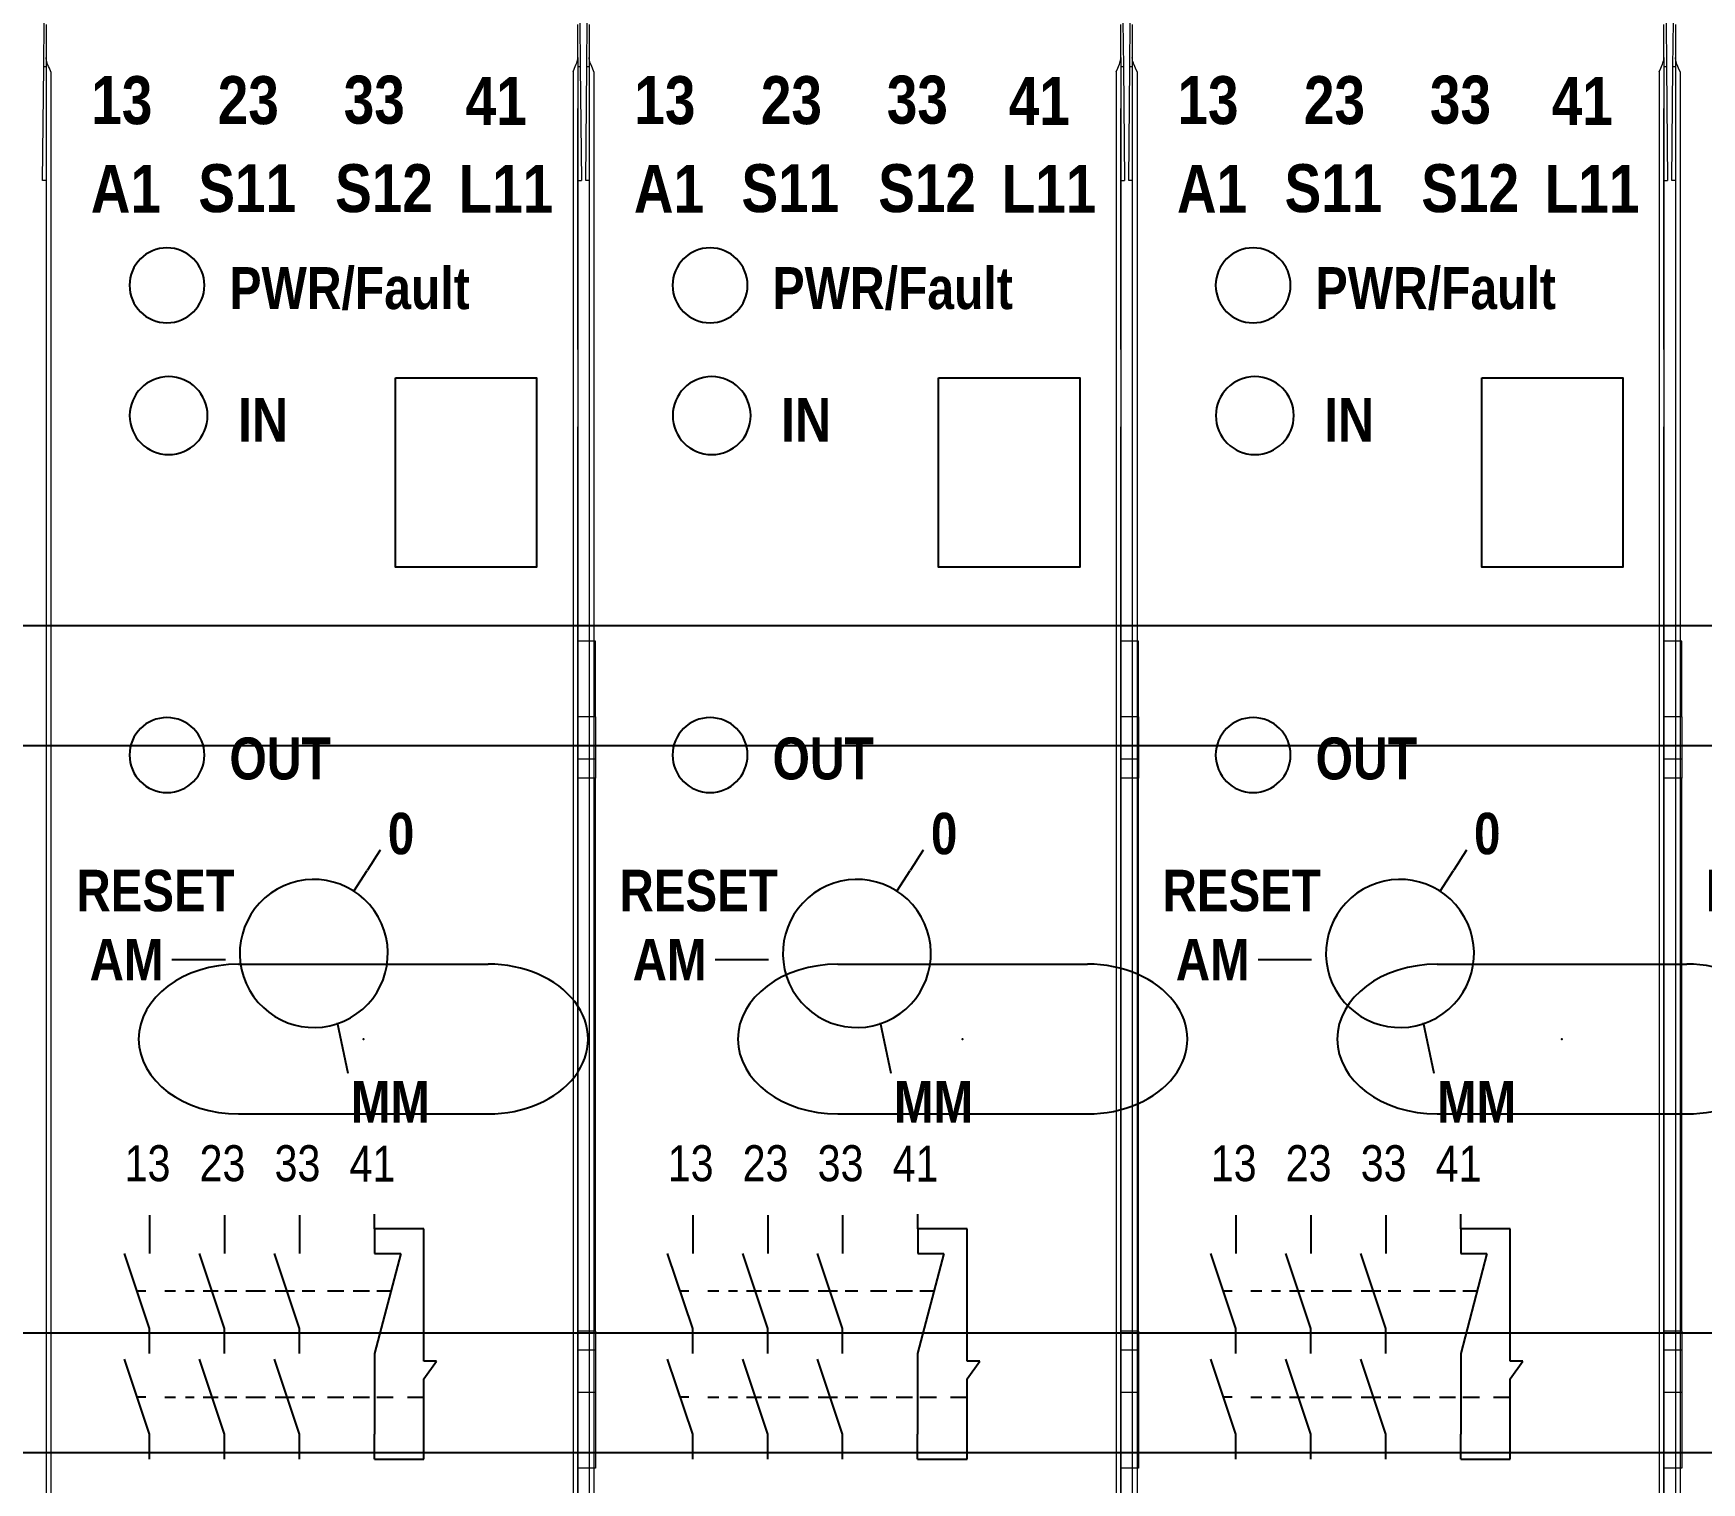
# Model space of a CAD drawing. Header units: inches. Extents: x 0.1 to 89.7, y 0.1 to 57.6.
# Drawn here: x 76.442 to 79.208, y 23.228 to 25.631 of the extents above; entities that cross this region are included whole.
import ezdxf
from ezdxf.enums import TextEntityAlignment as Align

# ---------------------------------------------------------------- set-up
doc = ezdxf.new("R2010")
doc.units = ezdxf.units.IN
doc.header["$MEASUREMENT"] = 0
doc.layers.add('OBJECT', color=140, linetype='Continuous')
doc.layers.add('PSYMS', color=7, linetype='Continuous')
doc.styles.get("Standard").update_dxf_attribs({"font": 'arial.ttf'})
doc.styles.add('WD', font='romans.shx', dxfattribs={"height": 0.185})

# ---------------------------------------------------------------- blocks, each defined once
blk = doc.blocks.new('440R_S13R2')
at = {"layer": 'OBJECT'}
for p, q in [((0.1968, 2.5053), (0.2861, 2.5053)), ((0.4908, 2.3154), (0.4729, 2.3998)), ((0.5349, 2.0561), (0.5349, 2.0803)), ((0.6173, 2.0561), (0.5349, 2.0561)), ((0.5349, 2.0561), (0.5349, 2.015)), ((0.6173, 1.8354), (0.6173, 2.0561)), ((0.6173, 2.0561), (0.6173, 2.0561)), ((0.5786, 2.015), (0.5348, 1.848)), ((0.5349, 2.015), (0.5786, 2.015)), ((0.5348, 1.848), (0.5348, 1.7132)), ((0.6173, 1.8055), (0.6385, 1.8354)), ((0.6385, 1.8354), (0.6173, 1.8354)), ((0.6173, 1.6715), (0.6173, 1.8055)), ((0.5348, 1.6715), (0.6173, 1.6715))]:
    blk.add_line(p, q, dxfattribs=at)
at = {"layer": 'OBJECT', "color": 7, "lineweight": 9}
for points in [[(-0.0172, 3.995), (-0.0165, 4.0707)], [(-0.0132, 4.066), (-0.0132, 4.0264)], [(0.874, 4.0031), (0.874, 4.066)], [(0.8775, 4.0707), (0.8782, 3.995)], [(-0.0132, 4.0264), (-0.0132, 4.0107)], [(-0.0132, 4.0107), (-0.0132, 0.6333)], [(-0.0053, 3.9871), (-0.0078, 3.9928), (-0.009, 3.9956), (-0.0107, 3.9999), (-0.0114, 4.0021), (-0.0121, 4.0042), (-0.0126, 4.0063), (-0.0131, 4.0085), (-0.0132, 4.0096), (-0.0132, 4.0107)], [(0.8661, 3.9871), (0.8687, 3.9928), (0.8698, 3.9956), (0.8715, 3.9999), (0.8723, 4.0021), (0.8729, 4.0042), (0.8735, 4.0063), (0.8738, 4.0085), (0.874, 4.0096), (0.874, 4.0107)], [(0.874, 4.0107), (0.874, 4.0264)], [(0.874, 4.0107), (0.874, 0.6333)], [(-0.0191, 3.8057), (-0.0172, 3.995)], [(-0.0132, 3.995), (-0.0172, 3.995)], [(-0.0053, 3.9871), (-0.0053, 0.6324)], [(0.8661, 3.9871), (0.8661, 0.6324)], [(0.874, 4.0031), (0.874, 3.9256)], [(0.8782, 3.995), (0.874, 3.995)], [(0.8782, 3.995), (0.88, 3.8057)], [(0.874, 3.5271), (0.874, 3.9256)], [(-0.0132, 3.8057), (-0.0191, 3.8057)], [(0.874, 3.8057), (0.88, 3.8057)], [(0.874, 3.5235), (0.874, 3.5271)], [(0.874, 3.5235), (0.874, 3.3979)], [(0.874, 3.3979), (0.874, 3.3942)], [(0.874, 1.2993), (0.874, 3.3942)], [(0.9036, 3.0367), (0.874, 3.0367)], [(0.9036, 2.9106), (0.9036, 3.0367)], [(0.9036, 2.9106), (0.874, 2.9106)], [(0.9036, 2.9106), (0.9036, 2.8396)], [(0.9036, 2.8396), (0.874, 2.8396)], [(0.9036, 2.8396), (0.9036, 2.808)], [(0.9036, 2.808), (0.874, 2.808)], [(0.9036, 1.8854), (0.9036, 2.808)], [(0.9036, 1.8854), (0.874, 1.8854)], [(0.9036, 1.8854), (0.9036, 1.8538)], [(0.9036, 1.8538), (0.874, 1.8538)], [(0.9036, 1.8538), (0.9036, 1.7828)], [(0.9036, 1.7828), (0.874, 1.7828)], [(0.9036, 1.7828), (0.9036, 1.6567)], [(0.9036, 1.6567), (0.874, 1.6567)]]:
    blk.add_lwpolyline(points, dxfattribs=at)
at = {"layer": 'OBJECT'}
blk.add_lwpolyline([(0.5698, 3.4762), (0.8053, 3.4762), (0.8053, 3.16), (0.5698, 3.16)], close=True, dxfattribs=at)
at = {"layer": 'OBJECT', "color": 7, "lineweight": -3}
for points in [[(0.5337, 2.6713), (0.5449, 2.6886)], [(0.5337, 2.6713), (0.5449, 2.6886)], [(0.5449, 2.6886), (0.5449, 2.6887)], [(0.5449, 2.6886), (0.5449, 2.6887)], [(0.5003, 2.6193), (0.5226, 2.654)], [(0.5003, 2.6193), (0.5226, 2.654)], [(0.5337, 2.6713), (0.5226, 2.654)], [(0.5337, 2.6713), (0.5226, 2.654)], [(0.1595, 2.0787), (0.1595, 2.0148)], [(0.2846, 2.0787), (0.2846, 2.0148)], [(0.4097, 2.0787), (0.4097, 2.0148)], [(0.1595, 1.8897), (0.1177, 2.0148)], [(0.2846, 1.8897), (0.2429, 2.0148)], [(0.4097, 1.8897), (0.368, 2.0148)], [(0.1386, 1.9523), (0.1533, 1.9523)], [(0.1848, 1.9523), (0.2029, 1.9523)], [(0.2192, 1.9523), (0.2341, 1.9523)], [(0.2491, 1.9523), (0.2741, 1.9523)], [(0.2853, 1.9523), (0.3053, 1.9523)], [(0.3202, 1.9523), (0.3527, 1.9523)], [(0.3689, 1.9523), (0.4014, 1.9523)], [(0.4138, 1.9523), (0.4351, 1.9523)], [(0.4563, 1.9523), (0.4835, 1.9523)], [(0.4992, 1.9523), (0.5262, 1.9523)], [(0.5386, 1.9523), (0.5621, 1.9523)], [(0.1595, 1.848), (0.1595, 1.8897)], [(0.2846, 1.848), (0.2846, 1.8897)], [(0.4097, 1.848), (0.4097, 1.8897)], [(0.1595, 1.7132), (0.1177, 1.8383)], [(0.2846, 1.7132), (0.2429, 1.8383)], [(0.4097, 1.7132), (0.368, 1.8383)], [(0.1386, 1.7758), (0.1533, 1.7758)], [(0.1848, 1.7752), (0.2029, 1.7752)], [(0.2192, 1.7752), (0.2341, 1.7752)], [(0.2491, 1.7752), (0.2741, 1.7752)], [(0.2853, 1.7752), (0.3053, 1.7752)], [(0.3202, 1.7752), (0.3527, 1.7752)], [(0.3689, 1.7752), (0.4014, 1.7752)], [(0.4138, 1.7752), (0.4351, 1.7752)], [(0.4563, 1.7752), (0.4835, 1.7752)], [(0.4992, 1.7752), (0.5262, 1.7752)], [(0.5386, 1.7752), (0.5661, 1.7752)], [(0.5898, 1.7752), (0.6173, 1.7752)], [(0.1595, 1.6715), (0.1595, 1.7132)], [(0.2846, 1.6715), (0.2846, 1.7132)], [(0.4097, 1.6715), (0.4097, 1.7132)], [(0.5348, 1.6715), (0.5348, 1.7132)]]:
    blk.add_lwpolyline(points, dxfattribs=at)
for points in [[(0.1884, 3.6932), (0.223, 3.6932), (0.251, 3.6652), (0.251, 3.6306), (0.251, 3.5961), (0.223, 3.5681), (0.1884, 3.5681), (0.1539, 3.5681), (0.1259, 3.5961), (0.1259, 3.6306), (0.1259, 3.6652), (0.1539, 3.6932), (0.1884, 3.6932)], [(0.1913, 3.4782), (0.2272, 3.4782), (0.2563, 3.4491), (0.2563, 3.4132), (0.2563, 3.3772), (0.2272, 3.3481), (0.1913, 3.3481), (0.1553, 3.3481), (0.1262, 3.3772), (0.1262, 3.4132), (0.1262, 3.4491), (0.1553, 3.4782), (0.1913, 3.4782)], [(0.1884, 2.9092), (0.223, 2.9092), (0.251, 2.8812), (0.251, 2.8467), (0.251, 2.8121), (0.223, 2.7841), (0.1884, 2.7841), (0.1539, 2.7841), (0.1259, 2.8121), (0.1259, 2.8467), (0.1259, 2.8812), (0.1539, 2.9092), (0.1884, 2.9092)], [(0.3263, 2.4543), (0.2924, 2.5135), (0.313, 2.5889), (0.3723, 2.6228), (0.4315, 2.6566), (0.5069, 2.6361), (0.5408, 2.5768), (0.5746, 2.5175), (0.554, 2.4421), (0.4948, 2.4083), (0.4355, 2.3744), (0.3601, 2.395), (0.3263, 2.4543)]]:
    blk.add_open_spline(points, degree=3, knots=[0, 0, 0, 0, 1, 1, 1, 2, 2, 2, 3, 3, 3, 4, 4, 4, 4], dxfattribs=at)
at = {"style": 'WD', "width": 0.7}
for tag, p in [('INST', (0.4, 5.5721)), ('LOC', (0.4, 5.4025)), ('DESC1', (0.4, 5.2462)), ('DESC2', (0.4, 5.09)), ('DESC3', (0.4, 4.9421)), ('XREF', (0.4, 4.3712))]:
    blk.add_attdef(tag, text='', height=0.125, dxfattribs=at).set_placement(p, align=Align.CENTER)
at = {"style": 'WD'}
blk.add_attdef('TAG1', text='', height=0.125, dxfattribs=at).set_placement((0.4, 4.7775), align=Align.CENTER)
at = {"style": 'WD', "flags": 9}
blk.add_attdef('FAMILY', (0.6047, 4.7423), '', height=0.01, dxfattribs=at)
for tag, p in [('CAT', (0.6297, 4.6982)), ('MFG', (0.6278, 4.6787)), ('ASSYCODE', (0.63, 4.6614))]:
    blk.add_attdef(tag, text='', height=0.01, dxfattribs=at).set_placement(p, align=Align.CENTER)
at = {"layer": 'OBJECT', "color": 7, "lineweight": -3, "attachment_point": 7}
for s, insert, char_height in [('{\\fArial Narrow|b1|i0|c0|p34;13}', (0.0621, 3.8984), 0.080027), ('{\\fArial Narrow|b1|i0|c0|p34;23}', (0.2732, 3.8984), 0.080027), ('{\\fArial Narrow|b1|i0|c0|p34;33}', (0.4834, 3.8992), 0.080027), ('{\\fArial Narrow|b1|i0|c0|p34;41}', (0.6868, 3.8984), 0.080027), ('{\\fArial Narrow|b1|i0|c0|p34;A1}', (0.0613, 3.7516), 0.080027), ('{\\fArial Narrow|b1|i0|c0|p34;S11}', (0.2409, 3.7516), 0.080027), ('{\\fArial Narrow|b1|i0|c0|p34;S12}', (0.4691, 3.7516), 0.080027), ('{\\fArial Narrow|b1|i0|c0|p34;L11}', (0.6751, 3.7516), 0.080027), ('\\fArial Narrow|b1|i0|c0|p34;\\W1;PWR/Fault', (0.2927, 3.5889), 0.070023), ('{\\fArial Narrow|b1|i0|c0|p34;IN}', (0.307, 3.3697), 0.072829), ('{\\fArial Narrow|b1|i0|c0|p34;OUT}', (0.2927, 2.805), 0.070023), ('\\fArial Narrow|b1|i0|c0|p34;\\W1;0', (0.5571, 2.6802), 0.069147), ('{\\fArial Narrow|b1|i0|c0|p34;RESET\\P AM}', (0.0374, 2.4708), 0.069147), ('{\\fArial Narrow|b1|i0|c0|p34;MM}', (0.4954, 2.2334), 0.069147), ('{\\fArial Narrow|b0|i0|c0|p34;13}', (0.1178, 2.1347), 0.060021), ('{\\fArial Narrow|b0|i0|c0|p34;23}', (0.2428, 2.1347), 0.060021), ('{\\fArial Narrow|b0|i0|c0|p34;33}', (0.368, 2.1347), 0.060021), ('{\\fArial Narrow|b0|i0|c0|p34;41}', (0.4931, 2.1347), 0.060021)]:
    blk.add_mtext(s, dxfattribs=dict(at, insert=insert, char_height=char_height))
blk = doc.blocks.new('HDINFCF7')
for p, q in [((0, 0.69), (29, 0.69)), ((0, 0.49), (29, 0.49)), ((23.2918, 0.125), (23.7082, 0.125)), ((24.2918, 0.125), (24.7082, 0.125)), ((25.2918, 0.125), (25.7082, 0.125)), ((23.2918, -0.125), (23.7082, -0.125)), ((24.2918, -0.125), (24.7082, -0.125)), ((25.2918, -0.125), (25.7082, -0.125)), ((0, -0.49), (29, -0.49)), ((0, -0.69), (29, -0.69))]:
    blk.add_line(p, q)
for centre, major_axis, start_param, end_param in [((23.2918, 0), (-0.1668, 0), -1.570796, 1.570794), ((23.7082, 0), (0.1668, 0), 4.712386, 7.853986), ((24.2918, 0), (-0.1668, 0), -1.570796, 1.570794), ((24.7082, 0), (0.1668, 0), 4.712386, 7.853986), ((25.2918, 0), (-0.1668, 0), -1.570796, 1.570794), ((25.7082, 0), (0.1668, 0), 4.712386, 7.853986)]:
    blk.add_ellipse(centre, major_axis=major_axis, ratio=0.749429, start_param=start_param, end_param=end_param)
for p in [(23.5, 0), (24.5, 0), (25.5, 0)]:
    blk.add_point(p)
at = {"flags": 11}
for p in [(1.5, 0), (14.5, 0), (27.5, 0)]:
    blk.add_attdef('NC', text='', height=0.01, rotation=270, dxfattribs=at).set_placement(p, align=Align.MIDDLE)

msp = doc.modelspace()

# ---------------------------------------------------------------- block references
at = {"layer": 'PSYMS', "xscale": 0.9935880310615606, "yscale": 0.9935880310615606, "zscale": 0.9935880310615606}
for name, p in [('440R_S13R2', (78.2775, 21.60587)), ('440R_S13R2', (76.47662, 21.60587)), ('440R_S13R2', (79.17794, 21.60587)), ('440R_S13R2', (77.37706, 21.60587)), ('HDINFCF7', (53.6402, 23.96339))]:
    msp.add_blockref(name, p, dxfattribs=at)

doc.saveas('drawing.dxf')
